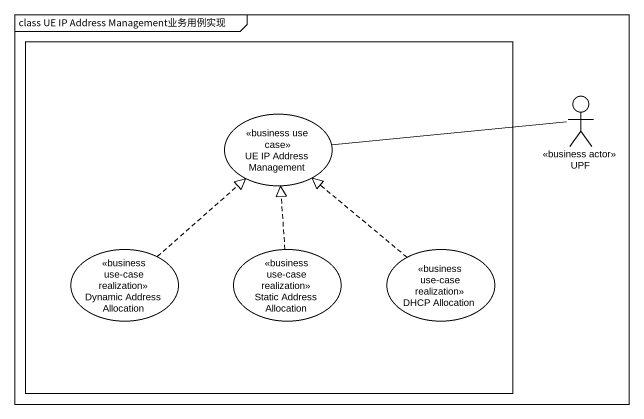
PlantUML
@startuml
mainframe class UE IP Address Management业务用例实现
rectangle " " as rectangle1 {
  usecase "UE IP Address Management" as UE_IP_Address_Management <<business use case>>
  usecase "Dynamic Address Allocation" as Dynamic_Address_Allocation <<business use-case realization>>
  usecase "Static Address Allocation" as Static_Address_Allocation <<business use-case realization>>
  usecase "DHCP Allocation" as DHCP_Allocation <<business use-case realization>>
}
actor UPF <<business actor>>
UPF -left- UE_IP_Address_Management
Dynamic_Address_Allocation .up.|> UE_IP_Address_Management
Static_Address_Allocation .up.|> UE_IP_Address_Management
DHCP_Allocation .up.|> UE_IP_Address_Management
@enduml
